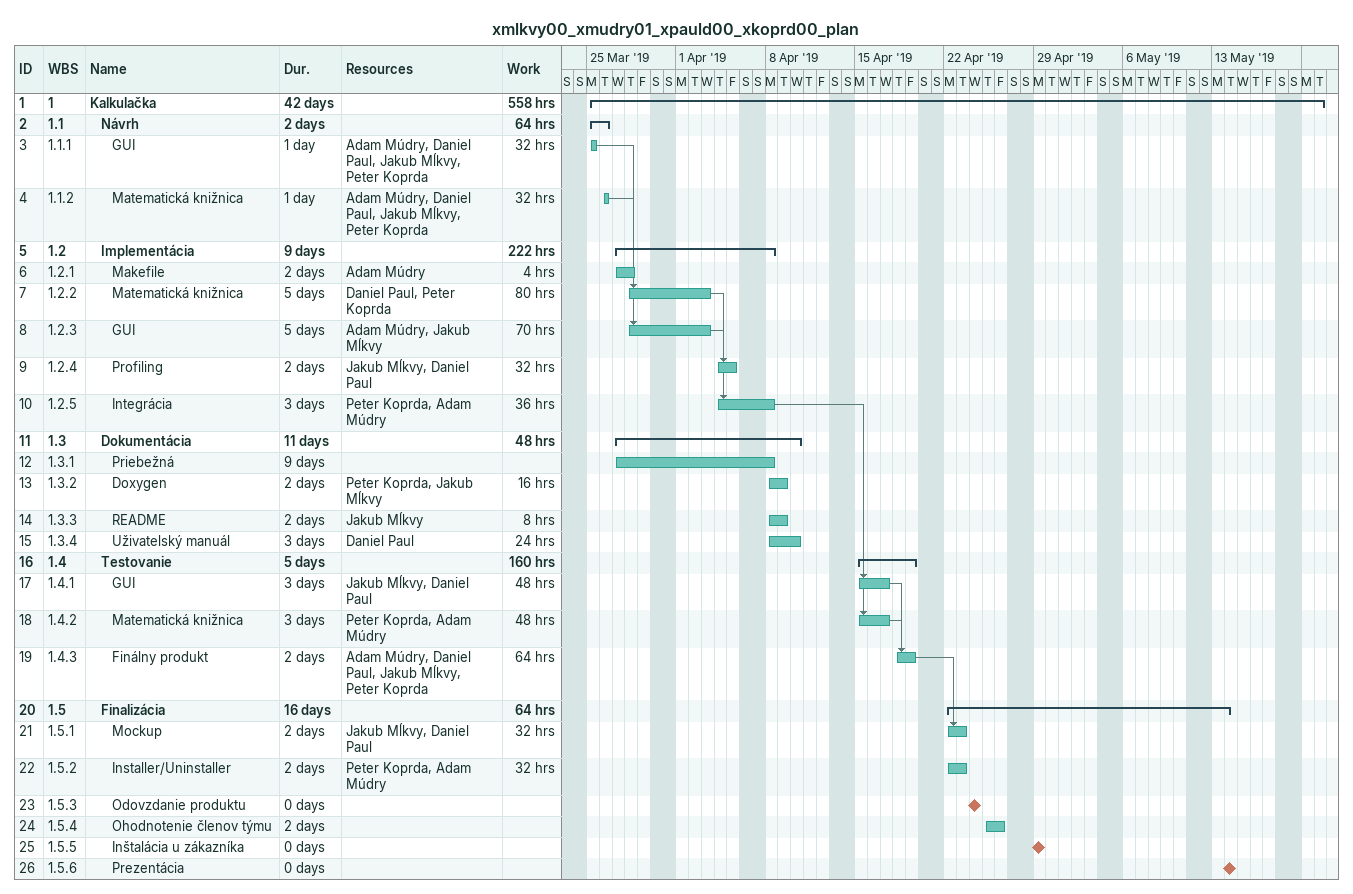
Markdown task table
xmlkvy00_xmudry01_xpauld00_xkoprd00_plan

| ID | WBS | Task | Duration | Start | Finish | Predecessors | Resources | Work (h) |
|---|---|---|---|---|---|---|---|---|
| 1 | 1 | **Kalkulačka** | 42d | 2019-03-25 | 2019-05-21 |  |  | 558 |
| 2 | 1.1 | **Návrh** | 2d | 2019-03-25 | 2019-03-26 |  |  | 64 |
| 3 | 1.1.1 | GUI | 1d | 2019-03-25 | 2019-03-25 |  | Adam Múdry, Daniel Paul, Jakub Mĺkvy, Peter Koprda | 32 |
| 4 | 1.1.2 | Matematická knižnica | 1d | 2019-03-26 | 2019-03-26 |  | Adam Múdry, Daniel Paul, Jakub Mĺkvy, Peter Koprda | 32 |
| 5 | 1.2 | **Implementácia** | 9d | 2019-03-27 | 2019-04-08 |  |  | 222 |
| 6 | 1.2.1 | Makefile | 2d | 2019-03-27 | 2019-03-28 |  | Adam Múdry | 4 |
| 7 | 1.2.2 | Matematická knižnica | 5d | 2019-03-28 | 2019-04-03 | 4 | Daniel Paul, Peter Koprda | 80 |
| 8 | 1.2.3 | GUI | 5d | 2019-03-28 | 2019-04-03 | 3 | Adam Múdry, Jakub Mĺkvy | 70 |
| 9 | 1.2.4 | Profiling | 2d | 2019-04-04 | 2019-04-05 | 7 | Jakub Mĺkvy, Daniel Paul | 32 |
| 10 | 1.2.5 | Integrácia | 3d | 2019-04-04 | 2019-04-08 | 7, 8 | Peter Koprda, Adam Múdry | 36 |
| 11 | 1.3 | **Dokumentácia** | 11d | 2019-03-27 | 2019-04-10 |  |  | 48 |
| 12 | 1.3.1 | Priebežná | 9d | 2019-03-27 | 2019-04-08 |  |  |  |
| 13 | 1.3.2 | Doxygen | 2d | 2019-04-08 | 2019-04-09 |  | Peter Koprda, Jakub Mĺkvy | 16 |
| 14 | 1.3.3 | README | 2d | 2019-04-08 | 2019-04-09 |  | Jakub Mĺkvy | 8 |
| 15 | 1.3.4 | Uživatelský manuál | 3d | 2019-04-08 | 2019-04-10 |  | Daniel Paul | 24 |
| 16 | 1.4 | **Testovanie** | 5d | 2019-04-15 | 2019-04-19 |  |  | 160 |
| 17 | 1.4.1 | GUI | 3d | 2019-04-15 | 2019-04-17 | 10 | Jakub Mĺkvy, Daniel Paul | 48 |
| 18 | 1.4.2 | Matematická knižnica | 3d | 2019-04-15 | 2019-04-17 | 10 | Peter Koprda, Adam Múdry | 48 |
| 19 | 1.4.3 | Finálny produkt | 2d | 2019-04-18 | 2019-04-19 | 17, 18 | Adam Múdry, Daniel Paul, Jakub Mĺkvy, Peter Koprda | 64 |
| 20 | 1.5 | **Finalizácia** | 16d | 2019-04-22 | 2019-05-14 |  |  | 64 |
| 21 | 1.5.1 | Mockup | 2d | 2019-04-22 | 2019-04-23 | 19 | Jakub Mĺkvy, Daniel Paul | 32 |
| 22 | 1.5.2 | Installer/Uninstaller | 2d | 2019-04-22 | 2019-04-23 |  | Peter Koprda, Adam Múdry | 32 |
| 23 | 1.5.3 | Odovzdanie produktu | 0d | 2019-04-24 | 2019-04-24 |  |  |  |
| 24 | 1.5.4 | Ohodnotenie členov týmu | 2d | 2019-04-25 | 2019-04-26 |  |  |  |
| 25 | 1.5.5 | Inštalácia u zákazníka | 0d | 2019-04-29 | 2019-04-29 |  |  |  |
| 26 | 1.5.6 | Prezentácia | 0d | 2019-05-14 | 2019-05-14 |  |  |  |
